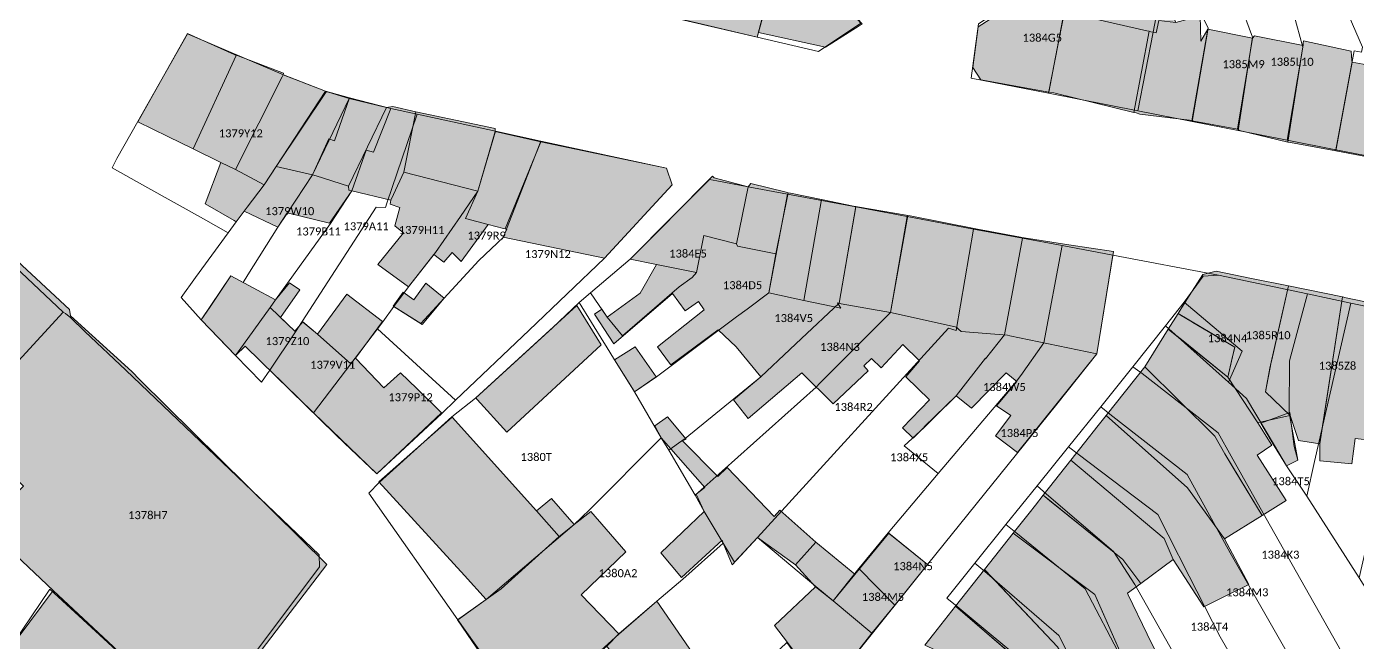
# Model space of a CAD drawing. Header units: metres. Extents: x 113120 to 240396, y 120329 to 242116.
# Drawn here: x 119620.7 to 119753.7, y 121704.6 to 121766.1 of the extents above; entities that cross this region are included whole.
import ezdxf

# ---------------------------------------------------------------- set-up
doc = ezdxf.new("R2010")
doc.units = ezdxf.units.M
doc.header["$LTSCALE"] = 3
for name, color, linetype, lineweight in [('Bpn_CaPa', 78, 'Continuous', 0), ('Bpn_ReBu', 4, 'Continuous', 0), ('Bpt_CaNu', 7, 'Continuous', 0), ('Hachure bâtiment', 11, 'Continuous', 0)]:
    doc.layers.add(name, color=color, linetype=linetype, lineweight=lineweight)
doc.styles.add('Legend', font='')
doc.styles.get('Legend').set_extended_font_data('Calibri')

msp = doc.modelspace()

# ---------------------------------------------------------------- hatches: boundary and pattern name
at = {"layer": 'Hachure bâtiment'}
h = msp.add_hatch(color=256, dxfattribs=at)
h.dxf.hatch_style = 1
h.paths.add_polyline_path([(119734.63, 121774.72), (119734.39, 121774.59), (119732.27, 121773.53), (119735.53, 121766.52), (119733.82, 121766.73), (119733.58, 121765.48), (119733.25, 121765.56), (119733.03, 121765.61), (119732.85, 121765.65), (119732.63, 121765.7), (119724.89, 121767.46), (119724.35, 121767.43), (119724.54, 121767.52), (119724.75, 121768.61), (119725.87, 121769.29), (119726.31, 121769.63), (119724.97, 121772.03), (119729.71, 121775), (119733.2, 121777.65)])
h = msp.add_hatch(color=256, dxfattribs=at)
h.dxf.hatch_style = 1
h.paths.add_polyline_path([(119692.85, 121775.29), (119693.34, 121776.25), (119696.41, 121775.26), (119696.27, 121774.74), (119695.52, 121771.83), (119695.46, 121771.61), (119695.42, 121771.44), (119693.8, 121765.53), (119693.67, 121765.06), (119684.65, 121767.2), (119684.46, 121767.19), (119686.32, 121774.94), (119686.37, 121775.15), (119686.6, 121775.24), (119686.44, 121775.29), (119686.59, 121775.58), (119687.21, 121776.75)])
h = msp.add_hatch(color=256, dxfattribs=at)
h.dxf.hatch_style = 1
h.paths.add_polyline_path([(119700.64, 121770.23), (119704.19, 121766.4), (119703.88, 121766.18), (119700.52, 121764.06), (119693.8, 121765.53), (119695.42, 121771.44), (119695.46, 121771.61)])
h = msp.add_hatch(color=256, dxfattribs=at)
h.dxf.hatch_style = 1
h.paths.add_polyline_path([(119724.54, 121767.52), (119724.35, 121767.43), (119722.84, 121759.57), (119716.05, 121760.8), (119715.24, 121762.04), (119715.78, 121766.09), (119719.73, 121768.63)])
h = msp.add_hatch(color=256, dxfattribs=at)
h.dxf.hatch_style = 1
h.paths.add_polyline_path([(119732.63, 121765.7), (119732.85, 121765.65), (119731.33, 121757.54), (119723.34, 121759.49), (119722.84, 121759.57), (119724.35, 121767.43), (119724.89, 121767.46)])
h = msp.add_hatch(color=256, dxfattribs=at)
h.dxf.hatch_style = 1
h.paths.add_polyline_path([(119738.03, 121764.66), (119738.73, 121765.86), (119737.14, 121756.71), (119736.9, 121756.77), (119731.95, 121757.35), (119731.56, 121757.48), (119731.33, 121757.54), (119732.85, 121765.65), (119733.03, 121765.61), (119733.25, 121765.56), (119733.58, 121765.48), (119733.82, 121766.73), (119735.53, 121766.52), (119737.96, 121767.2)])
h = msp.add_hatch(color=256, dxfattribs=at)
h.dxf.hatch_style = 1
h.paths.add_polyline_path([(119743.19, 121764.95), (119741.71, 121755.86), (119737.33, 121756.67), (119737.14, 121756.71), (119738.73, 121765.86)])
h = msp.add_hatch(color=256, dxfattribs=at)
h.dxf.hatch_style = 1
h.paths.add_polyline_path([(119641.41, 121763.32), (119641.61, 121763.24), (119637.32, 121753.89), (119634.76, 121755.14), (119631.77, 121756.6), (119636.75, 121765.43)])
h = msp.add_hatch(color=256, dxfattribs=at)
h.dxf.hatch_style = 1
h.paths.add_polyline_path([(119748.25, 121764.23), (119748.24, 121764.08), (119746.72, 121754.58), (119741.91, 121755.74), (119741.71, 121755.86), (119743.19, 121764.95), (119743.4, 121765.19)])
h = msp.add_hatch(color=256, dxfattribs=at)
h.dxf.hatch_style = 1
h.paths.add_polyline_path([(119753.07, 121763.66), (119753.12, 121762.74), (119753.17, 121762.55), (119751.52, 121753.69), (119747.01, 121754.52), (119746.72, 121754.58), (119748.24, 121764.08), (119748.25, 121764.23), (119748.27, 121764.46), (119748.3, 121764.7)])
h = msp.add_hatch(color=256, dxfattribs=at)
h.dxf.hatch_style = 1
h.paths.add_polyline_path([(119641.82, 121763.2), (119646.32, 121761.45), (119646.29, 121761.3), (119646.19, 121761.1), (119641.54, 121751.82), (119640.08, 121752.54), (119637.32, 121753.89), (119641.61, 121763.24)])
h = msp.add_hatch(color=256, dxfattribs=at)
h.dxf.hatch_style = 1
h.paths.add_polyline_path([(119757.19, 121761.83), (119757.41, 121761.79), (119755.52, 121753.09), (119755.38, 121752.97), (119751.52, 121753.69), (119753.17, 121762.55)])
h = msp.add_hatch(color=256, dxfattribs=at)
h.dxf.hatch_style = 1
h.paths.add_polyline_path([(119650.37, 121759.72), (119650.6, 121759.6), (119645.61, 121752.13), (119644.41, 121750.29), (119641.54, 121751.82), (119646.19, 121761.1), (119646.29, 121761.3)])
h = msp.add_hatch(color=256, dxfattribs=at)
h.dxf.hatch_style = 1
h.paths.add_polyline_path([(119650.85, 121759.56), (119652.9, 121758.94), (119649.23, 121751.29), (119645.61, 121752.13), (119650.6, 121759.6)])
h = msp.add_hatch(color=256, dxfattribs=at)
h.dxf.hatch_style = 1
h.paths.add_polyline_path([(119656.63, 121758.02), (119652.83, 121750.15), (119649.61, 121751.2), (119649.23, 121751.29), (119652.9, 121758.94)])
h = msp.add_hatch(color=256, dxfattribs=at)
h.dxf.hatch_style = 1
h.paths.add_polyline_path([(119659.55, 121757.61), (119658.35, 121751.55), (119657.33, 121749.32), (119657.08, 121748.77), (119653.16, 121749.69), (119652.86, 121749.77), (119652.83, 121750.15), (119656.63, 121758.02), (119657.25, 121758.13)])
h = msp.add_hatch(color=256, dxfattribs=at)
h.dxf.hatch_style = 1
h.paths.add_polyline_path([(119667.49, 121755.94), (119667.51, 121755.63), (119665.76, 121749.65), (119658.35, 121751.55), (119659.55, 121757.61)])
h = msp.add_hatch(color=256, dxfattribs=at)
h.dxf.hatch_style = 1
h.paths.add_polyline_path([(119672.07, 121754.61), (119668.49, 121745.9), (119668.31, 121745.95), (119666.81, 121746.35), (119664.52, 121746.95), (119665.76, 121749.65), (119667.51, 121755.63)])
h = msp.add_hatch(color=256, dxfattribs=at)
h.dxf.hatch_style = 1
h.paths.add_polyline_path([(119684.63, 121751.97), (119685.19, 121750.3), (119678.42, 121742.96), (119668.3, 121745.07), (119668.65, 121745.86), (119668.49, 121745.9), (119672.07, 121754.61)])
h = msp.add_hatch(color=256, dxfattribs=at)
h.dxf.hatch_style = 1
h.paths.add_polyline_path([(119641.54, 121751.82), (119644.41, 121750.29), (119645.61, 121752.13), (119649.23, 121751.29), (119649.61, 121751.2), (119652.83, 121750.15), (119652.86, 121749.77), (119653.16, 121749.69), (119650.94, 121746.47), (119646.7, 121747.5), (119645.77, 121746.07), (119642.4, 121747.67), (119641.62, 121746.6), (119641.39, 121746.74), (119638.5, 121748.4), (119640.08, 121752.54)])
h = msp.add_hatch(color=256, dxfattribs=at)
h.dxf.hatch_style = 1
h.paths.add_polyline_path([(119665.76, 121749.65), (119664.52, 121746.95), (119666.81, 121746.35), (119664.1, 121742.65), (119663.2, 121743.52), (119662.37, 121742.57), (119661.37, 121743.32), (119658.82, 121740.12), (119655.77, 121742.32), (119658.32, 121745.5), (119657.47, 121746.2), (119657.95, 121748.05), (119657, 121748.38), (119657.08, 121748.77), (119657.33, 121749.32), (119658.35, 121751.55)])
h = msp.add_hatch(color=256, dxfattribs=at)
h.dxf.hatch_style = 1
h.paths.add_polyline_path([(119689.4, 121751), (119692.77, 121750.11), (119691.63, 121744.41), (119688.34, 121745.22), (119687.62, 121741.55), (119683.63, 121742.34), (119680.98, 121742.87), (119689.23, 121751.15)])
h = msp.add_hatch(color=256, dxfattribs=at)
h.dxf.hatch_style = 1
h.paths.add_polyline_path([(119696.58, 121749.55), (119696.78, 121749.51), (119695.55, 121743.39), (119691.72, 121744.18), (119691.63, 121744.41), (119692.77, 121750.11), (119693.06, 121750.44)])
h = msp.add_hatch(color=256, dxfattribs=at)
h.dxf.hatch_style = 1
h.paths.add_polyline_path([(119697, 121749.46), (119700.1, 121748.84), (119698.35, 121738.74), (119694.84, 121739.49), (119695.55, 121743.39), (119696.78, 121749.51)])
h = msp.add_hatch(color=256, dxfattribs=at)
h.dxf.hatch_style = 1
h.paths.add_polyline_path([(119703.31, 121748.18), (119703.53, 121748.14), (119701.87, 121738.46), (119701.7, 121738.49), (119702.03, 121737.97), (119698.35, 121738.74), (119700.1, 121748.84)])
h = msp.add_hatch(color=256, dxfattribs=at)
h.dxf.hatch_style = 1
h.paths.add_polyline_path([(119703.7, 121748.11), (119703.92, 121748.07), (119708.57, 121747.28), (119708.74, 121747.25), (119707, 121737.55), (119702.09, 121738.42), (119701.87, 121738.46), (119703.53, 121748.14)])
h = msp.add_hatch(color=256, dxfattribs=at)
h.dxf.hatch_style = 1
h.paths.add_polyline_path([(119708.96, 121747.2), (119715.53, 121745.89), (119720.01, 121745.06), (119720.15, 121745.04), (119720.38, 121745), (119724.85, 121744.3), (119729.29, 121743.62), (119727.63, 121733.4), (119718.95, 121735.22), (119718.71, 121735.27), (119714.06, 121735.64), (119713.8, 121735.88), (119713.63, 121736.03), (119713.47, 121736.1), (119707, 121737.55), (119708.74, 121747.25)])
h = msp.add_hatch(color=256, dxfattribs=at)
h.dxf.hatch_style = 1
h.paths.add_polyline_path([(119624.93, 121737.83), (119625.04, 121737.22), (119631.19, 121731.63), (119631.99, 121730.81), (119650.66, 121712.35), (119638.18, 121696), (119638.02, 121695.99), (119635.36, 121698.49), (119623.32, 121709.75), (119616.45, 121716.2), (119620.35, 121720.19), (119615.13, 121725.21), (119615.29, 121725.36), (119614.98, 121725.35), (119614.75, 121725.57), (119618.44, 121730.14), (119615.27, 121733.51), (119612.79, 121730.82), (119612.68, 121730.71), (119604.88, 121735.47), (119604.93, 121736.17), (119612.13, 121746.3), (119615.42, 121746.67)])
h = msp.add_hatch(color=256, dxfattribs=at)
h.dxf.hatch_style = 1
h.paths.add_polyline_path([(119691.63, 121744.41), (119691.72, 121744.18), (119695.55, 121743.39), (119694.84, 121739.49), (119698.35, 121738.74), (119702.03, 121737.97), (119701.7, 121738.49), (119701.87, 121738.46), (119702.09, 121738.42), (119707, 121737.55), (119713.47, 121736.1), (119713.63, 121736.03), (119713.8, 121735.88), (119714.06, 121735.64), (119718.71, 121735.27), (119718.95, 121735.22), (119727.63, 121733.4), (119719.71, 121723.53), (119717.52, 121725.2), (119719.05, 121727.25), (119717.6, 121728.22), (119719.65, 121730.65), (119718.57, 121731.52), (119715.12, 121727.97), (119713.57, 121729.2), (119709.28, 121724.99), (119708.22, 121726.02), (119710.92, 121728.8), (119708.55, 121731.11), (119708.75, 121731.34), (119709.92, 121732.7), (119708.25, 121734.35), (119706.07, 121732.02), (119705.12, 121732.95), (119704.35, 121732.22), (119704.77, 121731.7), (119701.27, 121728.4), (119698.15, 121731.5), (119692.77, 121726.95), (119691.32, 121728.8), (119694.05, 121731.12), (119691.6, 121734.12), (119689.77, 121735.82), (119685.05, 121732.3), (119684.93, 121732.46), (119683.72, 121734.1), (119688.4, 121737.8), (119687.82, 121738.65), (119686.5, 121737.72), (119685.22, 121739.45), (119679.34, 121734.41), (119677.42, 121737.37), (119678.15, 121737.87), (119678.7, 121737.07), (119682, 121739.47), (119683.63, 121742.34), (119687.62, 121741.55), (119688.34, 121745.22)])
h = msp.add_hatch(color=256, dxfattribs=at)
h.dxf.hatch_style = 1
h.paths.add_polyline_path([(119743.08, 121740.95), (119746.81, 121740.19), (119745.06, 121732.56), (119744.94, 121731.98), (119744.49, 121729.61), (119746.96, 121727.24), (119746.32, 121727.1), (119743.82, 121726.53), (119743.73, 121726.51), (119740.72, 121731.09), (119741.13, 121732.83), (119741.43, 121734.06), (119737.24, 121736.55), (119737.03, 121736.67), (119736.07, 121737.24), (119735.76, 121737.43), (119735.97, 121737.77), (119736.13, 121738.04), (119736.87, 121739.21), (119738.22, 121741.35), (119739.55, 121741.67)])
h = msp.add_hatch(color=256, dxfattribs=at)
h.dxf.hatch_style = 1
h.paths.add_polyline_path([(119645.52, 121738.8), (119646.93, 121740.5), (119647.97, 121739.82), (119646.02, 121737.05), (119647.47, 121735.67), (119648.27, 121736.59), (119649.72, 121735.37), (119652.67, 121739.37), (119656.22, 121736.64), (119653.52, 121732.97), (119656.35, 121730.02), (119658.02, 121731.5), (119659.67, 121729.95), (119662.12, 121727.5), (119655.65, 121721.4), (119652.4, 121724.5), (119651.55, 121725.35), (119642.52, 121734.17), (119641.55, 121733.25), (119638.12, 121736.8), (119641.07, 121741.2)])
h = msp.add_hatch(color=256, dxfattribs=at)
h.dxf.hatch_style = 1
h.paths.add_polyline_path([(119662.4, 121738.97), (119660.2, 121736.35), (119657.3, 121738.18), (119658.31, 121739.57), (119659.35, 121738.8), (119660.57, 121740.47)])
h = msp.add_hatch(color=256, dxfattribs=at)
h.dxf.hatch_style = 1
h.paths.add_polyline_path([(119746.81, 121740.19), (119752.19, 121739.09), (119749.93, 121724.41), (119749.92, 121724.42), (119747.79, 121724.74), (119746.96, 121727.24), (119744.49, 121729.61), (119745.06, 121732.56), (119745.12, 121732.82)])
h = msp.add_hatch(color=256, dxfattribs=at)
h.dxf.hatch_style = 1
h.paths.add_polyline_path([(119755.28, 121738.45), (119759.3, 121737.63), (119756.42, 121724.61), (119753.47, 121724.95), (119753.13, 121722.42), (119749.92, 121722.7), (119749.93, 121724.41), (119750.07, 121725.35), (119752.19, 121739.09), (119752.57, 121739.01)])
h = msp.add_hatch(color=256, dxfattribs=at)
h.dxf.hatch_style = 1
h.paths.add_polyline_path([(119678.1, 121734.3), (119668.65, 121725.57), (119665.71, 121728.84), (119665.57, 121729), (119675.67, 121738.25)])
h = msp.add_hatch(color=256, dxfattribs=at)
h.dxf.hatch_style = 1
h.paths.add_polyline_path([(119735.76, 121737.43), (119741.43, 121734.06), (119741.4, 121733.96), (119740.72, 121731.09), (119734.78, 121735.88), (119735.76, 121737.43)])
h = msp.add_hatch(color=256, dxfattribs=at)
h.dxf.hatch_style = 1
h.paths.add_polyline_path([(119736.26, 121734.69), (119740.72, 121731.09), (119743.73, 121726.51), (119745.13, 121724.27), (119743.66, 121723.26), (119746.57, 121718.76), (119744.15, 121717.25), (119741.43, 121721.76), (119740.43, 121723.41), (119739.44, 121725.17), (119732.42, 121732.11), (119734.78, 121735.88)])
h = msp.add_hatch(color=256, dxfattribs=at)
h.dxf.hatch_style = 1
h.paths.add_polyline_path([(119683.59, 121731.11), (119681.42, 121729.6), (119681.21, 121729.93), (119679.42, 121732.82), (119681.5, 121734.1)], flags=17)
h = msp.add_hatch(color=256, dxfattribs=at)
h.dxf.hatch_style = 1
h.paths.add_polyline_path([(119744.15, 121717.25), (119740.4, 121714.92), (119736.69, 121720.02), (119728.56, 121727.23), (119732.42, 121732.11), (119739.44, 121725.17), (119740.43, 121723.41)])
h = msp.add_hatch(color=256, dxfattribs=at)
h.dxf.hatch_style = 1
h.paths.add_polyline_path([(119671.62, 121717.7), (119673.9, 121715.15), (119668.1, 121709.9), (119666.6, 121708.85), (119664.42, 121711.24), (119655.86, 121720.6), (119663.21, 121727.07)])
h = msp.add_hatch(color=256, dxfattribs=at)
h.dxf.hatch_style = 1
h.paths.add_polyline_path([(119686.57, 121724.87), (119686.22, 121724.7), (119689.75, 121721.15), (119690.67, 121722.05), (119695.37, 121717.15), (119695.95, 121717.77), (119699.55, 121714.57), (119697.52, 121712.32), (119693.72, 121715.05), (119691.17, 121712.32), (119690.29, 121714.48), (119690.17, 121714.77), (119686.12, 121711.05), (119684.07, 121713.52), (119688.4, 121717.65), (119687.6, 121719.37), (119688.45, 121720.05), (119684.1, 121725.02), (119683.45, 121726.2), (119684.72, 121727.1)])
h = msp.add_hatch(color=256, dxfattribs=at)
h.dxf.hatch_style = 1
h.paths.add_polyline_path([(119742.82, 121710.36), (119740.92, 121709.41), (119738.34, 121708.1), (119735.25, 121712.86), (119734.35, 121714.94), (119725.04, 121722.77), (119727.77, 121726.23), (119728.56, 121727.23), (119736.69, 121720.02), (119740.4, 121714.92)])
h = msp.add_hatch(color=256, dxfattribs=at)
h.dxf.hatch_style = 1
h.paths.add_polyline_path([(119747.35, 121724.15), (119747.72, 121722.77), (119746.6, 121722.22), (119745.35, 121724.22), (119744.02, 121726.47), (119746.94, 121727.54)])
h = msp.add_hatch(color=256, dxfattribs=at)
h.dxf.hatch_style = 1
h.paths.add_polyline_path([(119735.25, 121712.86), (119732.02, 121710.45), (119730.22, 121712.84), (119722.27, 121719.27), (119725.04, 121722.77), (119734.35, 121714.94)])
h = msp.add_hatch(color=256, dxfattribs=at)
h.dxf.hatch_style = 1
h.paths.add_polyline_path([(119675.39, 121716.33), (119673.9, 121715.15), (119671.62, 121717.7), (119673.12, 121718.95)])
h = msp.add_hatch(color=256, dxfattribs=at)
h.dxf.hatch_style = 1
h.paths.add_polyline_path([(119719.28, 121715.49), (119720.87, 121717.49), (119721.49, 121718.28), (119722.27, 121719.27), (119722.92, 121718.74), (119728.34, 121714.37), (119730.22, 121712.84), (119732.02, 121710.45), (119730.71, 121709.48), (119730.78, 121709.33), (119732.68, 121705.4), (119734.66, 121701.31), (119732.02, 121699.77), (119731.04, 121701.2), (119728.2, 121707.61), (119727.42, 121709.36)])
h = msp.add_hatch(color=256, dxfattribs=at)
h.dxf.hatch_style = 1
h.paths.add_polyline_path([(119680.57, 121713.6), (119676.1, 121709.3), (119679.84, 121705.43), (119678.67, 121704.17), (119670.45, 121696.96), (119663.74, 121706.8), (119666.6, 121708.85), (119668.1, 121709.9), (119673.9, 121715.15), (119675.39, 121716.33), (119677.04, 121717.65)])
h = msp.add_hatch(color=256, dxfattribs=at)
h.dxf.hatch_style = 1
h.paths.add_polyline_path([(119710.72, 121712.35), (119703.62, 121703.5), (119700.42, 121699.62), (119696.7, 121704.56), (119695.42, 121706.25), (119699.53, 121710.13), (119701.27, 121708.7), (119706.83, 121715.47)])
h = msp.add_hatch(color=256, dxfattribs=at)
h.dxf.hatch_style = 1
h.paths.add_polyline_path([(119726.94, 121698.86), (119725.52, 121701.09), (119723.72, 121704.11), (119716.41, 121711.85), (119719.28, 121715.49), (119727.42, 121709.36), (119731.04, 121701.2)])
h = msp.add_hatch(color=256, dxfattribs=at)
h.dxf.hatch_style = 1
h.paths.add_polyline_path([(119697.52, 121712.32), (119699.55, 121714.57), (119703.46, 121711.37), (119701.27, 121708.7), (119699.53, 121710.13)], flags=17)
h = msp.add_hatch(color=256, dxfattribs=at)
h.dxf.hatch_style = 1
h.paths.add_polyline_path([(119721.54, 121701.29), (119721.54, 121701.29), (119721.53, 121701.29), (119713.51, 121708.18), (119716.41, 121711.85), (119717.14, 121711.08), (119723.72, 121704.11), (119725.52, 121701.09), (119726.94, 121698.86), (119728.67, 121695.16), (119728.89, 121694.7), (119725.41, 121692.69)])
h = msp.add_hatch(color=256, dxfattribs=at)
h.dxf.hatch_style = 1
h.paths.add_polyline_path([(119635.36, 121698.49), (119632.7, 121695.42), (119625.8, 121697.1), (119618.65, 121703.5), (119623.32, 121709.75)])
h = msp.add_hatch(color=256, dxfattribs=at)
h.dxf.hatch_style = 1
h.paths.add_polyline_path([(119689.45, 121700.25), (119684.2, 121696.56), (119678.67, 121704.17), (119679.84, 121705.43), (119683.67, 121708.67)])
h = msp.add_hatch(color=256, dxfattribs=at)
h.dxf.hatch_style = 1
h.paths.add_polyline_path([(119714.11, 121698.45), (119714.11, 121698.46), (119716.02, 121700.35), (119713.73, 121702.8), (119710.43, 121704.29), (119711.31, 121705.4), (119713.51, 121708.18), (119719.08, 121703.4), (119719.09, 121703.39), (119721.54, 121701.29), (119722.68, 121698.76), (119725.41, 121692.69), (119726.75, 121691.03), (119727.62, 121689.95), (119726.45, 121689.15), (119725.92, 121688.79), (119725.25, 121688.32), (119723.53, 121690.37), (119722.57, 121691.51), (119718.53, 121694.82)])

# ---------------------------------------------------------------- linework, layer by layer
at = {"layer": 'Bpn_CaPa'}
for points in [[(119693.67, 121765.06), (119684.47, 121767.2), (119686.37, 121775.15), (119687.15, 121776.76), (119688.66, 121779.89), (119692.63, 121788.1), (119693.63, 121790.17), (119695.31, 121788.11), (119697.63, 121785.26), (119698.66, 121784), (119697.59, 121779.94), (119695.39, 121771.59), (119693.67, 121765.06)], [(119741.32, 121782.6), (119745.08, 121784.91), (119751.14, 121771.04), (119751.38, 121770.48), (119752.85, 121767.12), (119754.19, 121764.05), (119754.09, 121763.56), (119753.36, 121763.71), (119751.54, 121753.8), (119746.67, 121754.76), (119748.22, 121764.06), (119747.34, 121767.33), (119746.66, 121769.8), (119745.23, 121774.43), (119741.32, 121782.6)], [(119693.67, 121765.06), (119695.39, 121771.59), (119697.59, 121779.94), (119698.66, 121784), (119699.36, 121783.14), (119699.84, 121778.77), (119700.3, 121774.66), (119700.79, 121770.18), (119704.05, 121766.46), (119699.83, 121763.62), (119693.67, 121765.06)], [(119729.65, 121775.32), (119733.22, 121777.62), (119736.93, 121769.76), (119738.13, 121767.25), (119738.75, 121765.95), (119737.17, 121756.63), (119731.75, 121757.69), (119733.26, 121765.55), (119733.53, 121766.97), (119729.65, 121775.32)], [(119729.65, 121775.32), (119733.53, 121766.97), (119733.26, 121765.55), (119731.75, 121757.69), (119722.82, 121759.45), (119724.39, 121767.61), (119724.91, 121770.33), (119725.34, 121772.53), (119729.65, 121775.32)], [(119725.34, 121772.53), (119724.91, 121770.33), (119724.39, 121767.61), (119722.82, 121759.45), (119715.09, 121760.97), (119715.82, 121766.4), (119719.4, 121768.71), (119725.34, 121772.53)], [(119758.51, 121769.16), (119758.37, 121769.09), (119757.74, 121768.8), (119757.79, 121768.7), (119757.71, 121768.14), (119757.63, 121768.14), (119757.41, 121766.67), (119758.57, 121766.46), (119757.7, 121763.06), (119757.64, 121762.86), (119755.5, 121753.02), (119751.54, 121753.8), (119753.36, 121763.71), (119754.09, 121763.56), (119754.19, 121764.05), (119752.85, 121767.12), (119751.38, 121770.48), (119751.14, 121771.04), (119756.27, 121773.4), (119757.47, 121771.13), (119758.51, 121769.16)], [(119741.76, 121755.72), (119743.2, 121765.07), (119741.95, 121768.39), (119746.66, 121769.8), (119747.34, 121767.33), (119748.22, 121764.06), (119746.67, 121754.76), (119741.76, 121755.72)], [(119741.76, 121755.72), (119737.17, 121756.63), (119738.75, 121765.95), (119738.13, 121767.25), (119741.95, 121768.39), (119743.2, 121765.07), (119741.76, 121755.72)], [(119650.54, 121759.65), (119644.41, 121750.29), (119642.72, 121748.08), (119642.4, 121747.67), (119641.62, 121746.6), (119640.79, 121745.5), (119638.33, 121746.89), (119632.47, 121750.17), (119629.2, 121752), (119629.66, 121752.94), (119631.76, 121756.63), (119636.75, 121765.39), (119646.33, 121761.31), (119650.54, 121759.65)], [(119652.94, 121759.01), (119651.42, 121754.69), (119650.86, 121754.9), (119649.23, 121751.29), (119646.73, 121747.49), (119645.77, 121746.07), (119642.78, 121741.3), (119642.3, 121740.54), (119641.07, 121741.2), (119638.99, 121738.09), (119638.12, 121736.8), (119636.09, 121739.05), (119637.53, 121741.03), (119640.79, 121745.5), (119641.62, 121746.6), (119642.4, 121747.67), (119642.72, 121748.08), (119644.41, 121750.29), (119650.54, 121759.65), (119652.94, 121759.01)], [(119652.94, 121759.01), (119657.06, 121757.92), (119655.32, 121753.55), (119654.6, 121753.75), (119653.16, 121749.69), (119651.02, 121746.45), (119647.92, 121742.13), (119645.52, 121738.8), (119644.99, 121738.04), (119642.33, 121734.34), (119641.55, 121733.25), (119639.92, 121734.93), (119638.12, 121736.8), (119638.99, 121738.09), (119641.07, 121741.2), (119642.3, 121740.54), (119642.78, 121741.3), (119645.77, 121746.07), (119646.73, 121747.49), (119649.23, 121751.29), (119650.86, 121754.9), (119651.42, 121754.69), (119652.94, 121759.01)], [(119659.7, 121757.35), (119656.67, 121748.47), (119656.52, 121748.02), (119655.59, 121748.06), (119648.2, 121736.65), (119647.52, 121735.62), (119644.99, 121738.04), (119645.52, 121738.8), (119647.92, 121742.13), (119651.02, 121746.45), (119653.16, 121749.69), (119654.6, 121753.75), (119655.32, 121753.55), (119657.06, 121757.92), (119659.7, 121757.35)], [(119659.7, 121757.35), (119667.52, 121755.66), (119665.76, 121749.65), (119664.03, 121747.13), (119661.54, 121743.52), (119658.82, 121740.12), (119657.38, 121738.15), (119656.25, 121736.62), (119655.73, 121735.92), (119653.51, 121732.96), (119653.06, 121732.41), (119649.72, 121735.37), (119648.2, 121736.65), (119655.59, 121748.06), (119656.52, 121748.02), (119656.67, 121748.47), (119659.7, 121757.35)], [(119657.38, 121738.15), (119658.82, 121740.12), (119661.54, 121743.52), (119664.03, 121747.13), (119665.76, 121749.65), (119667.52, 121755.66), (119672.06, 121754.68), (119668.63, 121745.86), (119668.32, 121745.07), (119665.87, 121742.75), (119660.05, 121736.45), (119657.38, 121738.15)], [(119657.38, 121738.15), (119660.05, 121736.45), (119665.87, 121742.75), (119668.32, 121745.07), (119668.63, 121745.86), (119672.06, 121754.68), (119684.63, 121751.97), (119685.19, 121750.3), (119678.42, 121742.96), (119670.89, 121735.77), (119663.54, 121728.76), (119655.73, 121735.92), (119656.25, 121736.62), (119657.38, 121738.15)], [(119677.02, 121739.52), (119678.7, 121737.07), (119680.21, 121735.21), (119685.87, 121740.09), (119687.17, 121741.05), (119687.62, 121741.55), (119688.34, 121745.22), (119691.62, 121744.41), (119692.77, 121750.11), (119696.7, 121749.38), (119694.84, 121739.49), (119692.68, 121737.87), (119691.63, 121737.09), (119683.62, 121731.1), (119681.42, 121729.6), (119679.42, 121732.82), (119678.59, 121734.18), (119678.37, 121734.54), (119675.9, 121738.55), (119677.02, 121739.52)], [(119677.02, 121739.52), (119680.98, 121742.87), (119688.92, 121750.84), (119689.65, 121750.7), (119692.77, 121750.11), (119691.62, 121744.41), (119688.34, 121745.22), (119687.62, 121741.55), (119687.17, 121741.05), (119685.87, 121740.09), (119680.21, 121735.21), (119678.7, 121737.07), (119677.02, 121739.52)], [(119684.84, 121723.76), (119684.1, 121725), (119681.42, 121729.6), (119683.62, 121731.1), (119691.63, 121737.09), (119692.68, 121737.87), (119694.84, 121739.49), (119696.7, 121749.38), (119703.54, 121748.09), (119701.87, 121738.46), (119698.11, 121734.93), (119696.94, 121733.83), (119694.05, 121731.12), (119686.48, 121724.95), (119685.81, 121724.46), (119684.84, 121723.76)], [(119708.69, 121747.12), (119707, 121737.55), (119704.13, 121734.66), (119702.46, 121732.98), (119699.96, 121730.46), (119699.59, 121730.08), (119690.17, 121721.67), (119688.39, 121720.08), (119687.49, 121719.28), (119684.84, 121723.76), (119685.81, 121724.46), (119686.48, 121724.95), (119694.05, 121731.12), (119696.94, 121733.83), (119698.11, 121734.93), (119701.87, 121738.46), (119703.54, 121748.09), (119708.69, 121747.12)], [(119708.69, 121747.12), (119715.31, 121745.88), (119713.58, 121735.75), (119712.81, 121735.96), (119693.72, 121715.05), (119691.43, 121712.59), (119690.29, 121714.48), (119688.4, 121717.65), (119687.49, 121719.28), (119688.39, 121720.08), (119690.17, 121721.67), (119699.59, 121730.08), (119699.96, 121730.46), (119702.46, 121732.98), (119704.13, 121734.66), (119707, 121737.55), (119708.69, 121747.12)], [(119614.4, 121717.85), (119612.87, 121719.54), (119611.32, 121721.05), (119610.87, 121720.37), (119607.26, 121722.87), (119599.8, 121728.04), (119604.88, 121735.47), (119608.14, 121740.24), (119612.29, 121746.32), (119614.73, 121746.59), (119624.3, 121737.57), (119617.94, 121730.68), (119617.11, 121729.79), (119618.25, 121728.78), (119617.97, 121728.48), (119618.91, 121727.6), (119615.98, 121724.43), (119617.48, 121723.04), (119615.77, 121721.18), (119616.75, 121720.37), (119614.4, 121717.85)], [(119720.22, 121744.96), (119718.41, 121735.3), (119716.52, 121732.91), (119716.52, 121732.96), (119713.57, 121729.2), (119710.39, 121726.1), (119710.39, 121726.04), (119708.37, 121724.2), (119711.77, 121721.43), (119706.77, 121715.52), (119703.84, 121711.94), (119701.27, 121708.7), (119699.55, 121710.15), (119693.72, 121715.05), (119712.81, 121735.96), (119713.58, 121735.75), (119715.31, 121745.88), (119720.22, 121744.96)], [(119711.77, 121721.43), (119719.62, 121730.68), (119720.05, 121731.25), (119722.33, 121734.51), (119724.16, 121744.22), (119729.23, 121743.27), (119727.63, 121733.4), (119723.64, 121728.37), (119710.72, 121712.35), (119706.77, 121715.52), (119711.77, 121721.43)], [(119720.22, 121744.96), (119724.16, 121744.22), (119722.33, 121734.51), (119720.05, 121731.25), (119719.62, 121730.68), (119711.77, 121721.43), (119708.37, 121724.2), (119710.39, 121726.04), (119710.39, 121726.1), (119713.57, 121729.2), (119716.52, 121732.96), (119716.52, 121732.91), (119718.41, 121735.3), (119720.22, 121744.96)], [(119746.6, 121722.22), (119745.4, 121724.25), (119742.61, 121728.95), (119740.81, 121730.56), (119742.15, 121733.68), (119736.35, 121738.56), (119738.25, 121741.18), (119739.79, 121741.27), (119748.7, 121739.39), (119746.9, 121732.72), (119746.85, 121727.5), (119747.72, 121722.77), (119746.6, 121722.22)], [(119746.6, 121722.22), (119747.72, 121722.77), (119746.85, 121727.5), (119746.9, 121732.72), (119748.7, 121739.39), (119753.03, 121738.48), (119750.96, 121729.46), (119749.4, 121722.65), (119748.61, 121719.18), (119746.6, 121722.22)], [(119644.99, 121738.04), (119647.52, 121735.62), (119644.97, 121731.78), (119644.15, 121730.56), (119641.55, 121733.25), (119642.33, 121734.34), (119644.99, 121738.04)], [(119684.1, 121725), (119676.92, 121717.8), (119675.39, 121716.33), (119666.6, 121708.85), (119663.77, 121706.83), (119654.86, 121719.49), (119655.9, 121720.55), (119663.17, 121727.12), (119665.54, 121728.98), (119673.23, 121736.01), (119675.9, 121738.55), (119678.37, 121734.54), (119678.59, 121734.18), (119679.42, 121732.82), (119681.42, 121729.6), (119684.1, 121725)], [(119734.51, 121736.19), (119736.35, 121738.56), (119742.15, 121733.68), (119740.81, 121730.56), (119734.82, 121735.9), (119734.51, 121736.19)], [(119753.85, 121711), (119748.61, 121719.18), (119749.4, 121722.65), (119750.96, 121729.46), (119753.03, 121738.48), (119759.1, 121737.2), (119757, 121726.49), (119756.59, 121724.06), (119755.87, 121719.75), (119753.85, 121711)], [(119653.06, 121732.41), (119649.33, 121727.52), (119644.97, 121731.78), (119647.52, 121735.62), (119648.2, 121736.65), (119649.72, 121735.37), (119653.06, 121732.41)], [(119653.06, 121732.41), (119653.51, 121732.96), (119655.73, 121735.92), (119663.54, 121728.76), (119662.17, 121727.45), (119655.65, 121721.4), (119649.33, 121727.52), (119653.06, 121732.41)], [(119731.24, 121732.12), (119734.51, 121736.19), (119734.82, 121735.9), (119740.81, 121730.56), (119742.61, 121728.95), (119745.4, 121724.25), (119746.6, 121722.22), (119748.61, 121719.18), (119753.85, 121711), (119757.37, 121705.5), (119758.77, 121703.27), (119759.08, 121702.78), (119754.23, 121699.85), (119744.55, 121716.94), (119741.06, 121723.16), (119739.76, 121725.5), (119732.17, 121731.45), (119731.24, 121732.12)], [(119731.24, 121732.12), (119732.17, 121731.45), (119739.76, 121725.5), (119741.06, 121723.16), (119744.55, 121716.94), (119754.23, 121699.85), (119760.13, 121689.48), (119757.22, 121687.33), (119756.32, 121686.63), (119740.97, 121713.5), (119736.65, 121721.35), (119728.95, 121727.39), (119728.02, 121728.12), (119731.24, 121732.12)], [(119752.34, 121683.66), (119739.95, 121705.12), (119736.87, 121711.18), (119734.77, 121715.31), (119733.73, 121717.35), (119725.76, 121723.38), (119724.8, 121724.11), (119728.02, 121728.12), (119728.95, 121727.39), (119736.65, 121721.35), (119740.97, 121713.5), (119756.32, 121686.63), (119755.79, 121686.23), (119752.34, 121683.66)], [(119684.1, 121725), (119684.84, 121723.76), (119687.49, 121719.28), (119688.4, 121717.65), (119690.29, 121714.48), (119686.24, 121710.88), (119683.67, 121708.67), (119679.87, 121705.4), (119675.14, 121701.09), (119670.63, 121697.15), (119663.77, 121706.83), (119666.6, 121708.85), (119675.39, 121716.33), (119676.92, 121717.8), (119684.1, 121725)], [(119752.34, 121683.66), (119750.78, 121682.5), (119748.23, 121680.6), (119731.45, 121710.35), (119729.3, 121713.66), (119722.59, 121719.39), (119721.66, 121720.21), (119724.8, 121724.11), (119725.76, 121723.38), (119733.73, 121717.35), (119734.77, 121715.31), (119736.87, 121711.18), (119739.95, 121705.12), (119752.34, 121683.66)], [(119721.66, 121720.21), (119722.59, 121719.39), (119729.3, 121713.66), (119731.45, 121710.35), (119748.23, 121680.6), (119744.16, 121677.56), (119731.59, 121700.31), (119730.11, 121702.97), (119726.47, 121709.93), (119719.54, 121715.54), (119718.55, 121716.34), (119721.66, 121720.21)], [(119744.16, 121677.56), (119740.17, 121674.58), (119726.62, 121699.71), (119725.41, 121702.14), (119725.02, 121702.9), (119723.84, 121705.26), (119716.44, 121711.65), (119715.45, 121712.48), (119718.55, 121716.34), (119719.54, 121715.54), (119726.47, 121709.93), (119730.11, 121702.97), (119731.59, 121700.31), (119744.16, 121677.56)], [(119699.53, 121700.59), (119696.66, 121704.54), (119690.02, 121698.25), (119682.32, 121691.65), (119677.44, 121687.43), (119670.63, 121697.15), (119675.14, 121701.09), (119679.87, 121705.4), (119683.67, 121708.67), (119686.24, 121710.88), (119690.29, 121714.48), (119691.43, 121712.59), (119693.72, 121715.05), (119699.55, 121710.15), (119701.27, 121708.7), (119705.16, 121705.47), (119703.61, 121703.51), (119700.32, 121699.5), (119699.53, 121700.59)], [(119707.45, 121708.27), (119703.84, 121711.94), (119706.77, 121715.52), (119710.72, 121712.35), (119707.45, 121708.27)], [(119728.1, 121688.55), (119727.27, 121690.13), (119725.97, 121692.57), (119721.25, 121701.85), (119713.66, 121708.14), (119712.64, 121708.99), (119715.45, 121712.48), (119716.44, 121711.65), (119723.84, 121705.26), (119725.02, 121702.9), (119725.41, 121702.14), (119726.62, 121699.71), (119740.17, 121674.58), (119738.36, 121673.23), (119737.46, 121672.55), (119736.45, 121671.8), (119734.83, 121675.04), (119734.2, 121676.33), (119732.94, 121678.85), (119732.09, 121680.55), (119731.08, 121682.59), (119730.4, 121683.96), (119728.8, 121687.18), (119728.1, 121688.55)], [(119707.45, 121708.27), (119705.16, 121705.47), (119701.27, 121708.7), (119703.84, 121711.94), (119707.45, 121708.27)], [(119637.98, 121696.17), (119632.77, 121689.35), (119617.19, 121701.35), (119618.69, 121703.47), (119619.32, 121704.44), (119622.99, 121709.89), (119635.44, 121698.41), (119637.98, 121696.17)]]:
    msp.add_lwpolyline(points, close=True, dxfattribs=at)
for points in [[(119703.61, 121703.51), (119705.16, 121705.47), (119707.45, 121708.27), (119710.72, 121712.35), (119723.64, 121728.37), (119727.63, 121733.4), (119729.23, 121743.27), (119739.79, 121741.27), (119738.25, 121741.18), (119736.35, 121738.56), (119734.51, 121736.19), (119731.24, 121732.12), (119731.24, 121732.12), (119728.02, 121728.12), (119724.8, 121724.11), (119721.66, 121720.21), (119718.55, 121716.34), (119715.45, 121712.48), (119712.64, 121708.99), (119713.66, 121708.14), (119721.25, 121701.85)], [(119617.94, 121730.68), (119624.3, 121737.57), (119624.54, 121737.43), (119625.07, 121737), (119626.49, 121735.65), (119630.56, 121731.76), (119649.89, 121713.33), (119649.94, 121712.1), (119637.98, 121696.17)], [(119635.44, 121698.41), (119622.99, 121709.89), (119619.32, 121704.44)]]:
    msp.add_lwpolyline(points, dxfattribs=at)
at = {"layer": 'Bpn_ReBu'}
for points in [[(119734.63, 121774.72), (119734.39, 121774.59), (119732.27, 121773.53), (119735.53, 121766.52), (119733.82, 121766.73), (119733.58, 121765.48), (119733.25, 121765.56), (119733.03, 121765.61), (119732.85, 121765.65), (119732.63, 121765.7), (119724.89, 121767.46), (119724.35, 121767.43), (119724.54, 121767.52), (119724.75, 121768.61), (119725.87, 121769.29), (119726.31, 121769.63), (119724.97, 121772.03), (119729.71, 121775), (119733.2, 121777.65), (119734.63, 121774.72)], [(119692.85, 121775.29), (119693.34, 121776.25), (119696.41, 121775.26), (119696.27, 121774.74), (119695.52, 121771.83), (119695.46, 121771.61), (119695.42, 121771.44), (119693.8, 121765.53), (119693.67, 121765.06), (119684.65, 121767.2), (119684.46, 121767.19), (119686.32, 121774.94), (119686.37, 121775.15), (119686.6, 121775.24), (119686.44, 121775.29), (119686.59, 121775.58), (119687.21, 121776.75), (119692.85, 121775.29)], [(119700.64, 121770.23), (119704.19, 121766.4), (119703.88, 121766.18), (119700.52, 121764.06), (119693.8, 121765.53), (119695.42, 121771.44), (119695.46, 121771.61), (119700.64, 121770.23)], [(119724.54, 121767.52), (119724.35, 121767.43), (119722.84, 121759.57), (119716.05, 121760.8), (119715.24, 121762.04), (119715.78, 121766.09), (119719.73, 121768.63), (119724.54, 121767.52)], [(119732.63, 121765.7), (119732.85, 121765.65), (119731.33, 121757.54), (119723.34, 121759.49), (119722.84, 121759.57), (119724.35, 121767.43), (119724.89, 121767.46), (119732.63, 121765.7)], [(119738.03, 121764.66), (119738.73, 121765.86), (119737.14, 121756.71), (119736.9, 121756.77), (119731.95, 121757.35), (119731.56, 121757.48), (119731.33, 121757.54), (119732.85, 121765.65), (119733.03, 121765.61), (119733.25, 121765.56), (119733.58, 121765.48), (119733.82, 121766.73), (119735.53, 121766.52), (119737.96, 121767.2), (119738.03, 121764.66)], [(119743.19, 121764.95), (119741.71, 121755.86), (119737.33, 121756.67), (119737.14, 121756.71), (119738.73, 121765.86), (119743.19, 121764.95)], [(119641.41, 121763.32), (119641.61, 121763.24), (119637.32, 121753.89), (119634.76, 121755.14), (119631.77, 121756.6), (119636.75, 121765.43), (119641.41, 121763.32)], [(119748.25, 121764.23), (119748.24, 121764.08), (119746.72, 121754.58), (119741.91, 121755.74), (119741.71, 121755.86), (119743.19, 121764.95), (119743.4, 121765.19), (119748.25, 121764.23)], [(119753.07, 121763.66), (119753.12, 121762.74), (119753.17, 121762.55), (119751.52, 121753.69), (119747.01, 121754.52), (119746.72, 121754.58), (119748.24, 121764.08), (119748.25, 121764.23), (119748.27, 121764.46), (119748.3, 121764.7), (119753.07, 121763.66)], [(119641.82, 121763.2), (119646.32, 121761.45), (119646.29, 121761.3), (119646.19, 121761.1), (119641.54, 121751.82), (119640.08, 121752.54), (119637.32, 121753.89), (119641.61, 121763.24), (119641.82, 121763.2)], [(119757.19, 121761.83), (119757.41, 121761.79), (119755.52, 121753.09), (119755.38, 121752.97), (119751.52, 121753.69), (119753.17, 121762.55), (119757.19, 121761.83)], [(119650.37, 121759.72), (119650.6, 121759.6), (119645.61, 121752.13), (119644.41, 121750.29), (119641.54, 121751.82), (119646.19, 121761.1), (119646.29, 121761.3), (119650.37, 121759.72)], [(119650.85, 121759.56), (119652.9, 121758.94), (119649.23, 121751.29), (119645.61, 121752.13), (119650.6, 121759.6), (119650.85, 121759.56)], [(119656.63, 121758.02), (119652.83, 121750.15), (119649.61, 121751.2), (119649.23, 121751.29), (119652.9, 121758.94), (119656.63, 121758.02)], [(119659.55, 121757.61), (119658.35, 121751.55), (119657.33, 121749.32), (119657.08, 121748.77), (119653.16, 121749.69), (119652.86, 121749.77), (119652.83, 121750.15), (119656.63, 121758.02), (119657.25, 121758.13), (119659.55, 121757.61)], [(119667.49, 121755.94), (119667.51, 121755.63), (119665.76, 121749.65), (119658.35, 121751.55), (119659.55, 121757.61), (119667.49, 121755.94)], [(119672.07, 121754.61), (119668.49, 121745.9), (119668.31, 121745.95), (119666.81, 121746.35), (119664.52, 121746.95), (119665.76, 121749.65), (119667.51, 121755.63), (119672.07, 121754.61)], [(119684.63, 121751.97), (119685.19, 121750.3), (119678.42, 121742.96), (119668.3, 121745.07), (119668.65, 121745.86), (119668.49, 121745.9), (119672.07, 121754.61), (119684.63, 121751.97)], [(119641.54, 121751.82), (119644.41, 121750.29), (119645.61, 121752.13), (119649.23, 121751.29), (119649.61, 121751.2), (119652.83, 121750.15), (119652.86, 121749.77), (119653.16, 121749.69), (119650.94, 121746.47), (119646.7, 121747.5), (119645.77, 121746.07), (119642.4, 121747.67), (119641.62, 121746.6), (119641.39, 121746.74), (119638.5, 121748.4), (119640.08, 121752.54), (119641.54, 121751.82)], [(119665.76, 121749.65), (119664.52, 121746.95), (119666.81, 121746.35), (119664.1, 121742.65), (119663.2, 121743.52), (119662.37, 121742.57), (119661.37, 121743.32), (119658.82, 121740.12), (119655.77, 121742.32), (119658.32, 121745.5), (119657.47, 121746.2), (119657.95, 121748.05), (119657, 121748.38), (119657.08, 121748.77), (119657.33, 121749.32), (119658.35, 121751.55), (119665.76, 121749.65)], [(119689.4, 121751), (119692.77, 121750.11), (119691.63, 121744.41), (119688.34, 121745.22), (119687.62, 121741.55), (119683.63, 121742.34), (119680.98, 121742.87), (119689.23, 121751.15), (119689.4, 121751)], [(119696.58, 121749.55), (119696.78, 121749.51), (119695.55, 121743.39), (119691.72, 121744.18), (119691.63, 121744.41), (119692.77, 121750.11), (119693.06, 121750.44), (119696.58, 121749.55)], [(119697, 121749.46), (119700.1, 121748.84), (119698.35, 121738.74), (119694.84, 121739.49), (119695.55, 121743.39), (119696.78, 121749.51), (119697, 121749.46)], [(119703.31, 121748.18), (119703.53, 121748.14), (119701.87, 121738.46), (119701.7, 121738.49), (119702.03, 121737.97), (119698.35, 121738.74), (119700.1, 121748.84), (119703.31, 121748.18)], [(119703.7, 121748.11), (119703.92, 121748.07), (119708.57, 121747.28), (119708.74, 121747.25), (119707, 121737.55), (119702.09, 121738.42), (119701.87, 121738.46), (119703.53, 121748.14), (119703.7, 121748.11)], [(119708.96, 121747.2), (119715.53, 121745.89), (119720.01, 121745.06), (119720.15, 121745.04), (119720.38, 121745), (119724.85, 121744.3), (119729.29, 121743.62), (119727.63, 121733.4), (119718.95, 121735.22), (119718.71, 121735.27), (119714.06, 121735.64), (119713.8, 121735.88), (119713.63, 121736.03), (119713.47, 121736.1), (119707, 121737.55), (119708.74, 121747.25), (119708.96, 121747.2)], [(119624.93, 121737.83), (119625.04, 121737.22), (119631.19, 121731.63), (119631.99, 121730.81), (119650.66, 121712.35), (119638.18, 121696), (119638.02, 121695.99), (119635.36, 121698.49), (119623.32, 121709.75), (119616.45, 121716.2), (119620.35, 121720.19), (119615.13, 121725.21), (119615.29, 121725.36), (119614.98, 121725.35), (119614.75, 121725.57), (119618.44, 121730.14), (119615.27, 121733.51), (119612.79, 121730.82), (119612.68, 121730.71), (119604.88, 121735.47), (119604.93, 121736.17), (119612.13, 121746.3), (119615.42, 121746.67), (119624.93, 121737.83)], [(119691.63, 121744.41), (119691.72, 121744.18), (119695.55, 121743.39), (119694.84, 121739.49), (119698.35, 121738.74), (119702.03, 121737.97), (119701.7, 121738.49), (119701.87, 121738.46), (119702.09, 121738.42), (119707, 121737.55), (119713.47, 121736.1), (119713.63, 121736.03), (119713.8, 121735.88), (119714.06, 121735.64), (119718.71, 121735.27), (119718.95, 121735.22), (119727.63, 121733.4), (119719.71, 121723.53), (119717.52, 121725.2), (119719.05, 121727.25), (119717.6, 121728.22), (119719.65, 121730.65), (119718.57, 121731.52), (119715.12, 121727.97), (119713.57, 121729.2), (119709.28, 121724.99), (119708.22, 121726.02), (119710.92, 121728.8), (119708.55, 121731.11), (119708.75, 121731.34), (119709.92, 121732.7), (119708.25, 121734.35), (119706.07, 121732.02), (119705.12, 121732.95), (119704.35, 121732.22), (119704.77, 121731.7), (119701.27, 121728.4), (119698.15, 121731.5), (119692.77, 121726.95), (119691.32, 121728.8), (119694.05, 121731.12), (119691.6, 121734.12), (119689.77, 121735.82), (119685.05, 121732.3), (119684.93, 121732.46), (119683.72, 121734.1), (119688.4, 121737.8), (119687.82, 121738.65), (119686.5, 121737.72), (119685.22, 121739.45), (119679.34, 121734.41), (119677.42, 121737.37), (119678.15, 121737.87), (119678.7, 121737.07), (119682, 121739.47), (119683.63, 121742.34), (119687.62, 121741.55), (119688.34, 121745.22), (119691.63, 121744.41)], [(119743.08, 121740.95), (119746.81, 121740.19), (119745.06, 121732.56), (119744.94, 121731.98), (119744.49, 121729.61), (119746.96, 121727.24), (119746.32, 121727.1), (119743.82, 121726.53), (119743.73, 121726.51), (119740.72, 121731.09), (119741.13, 121732.83), (119741.43, 121734.06), (119737.24, 121736.55), (119737.03, 121736.67), (119736.07, 121737.24), (119735.76, 121737.43), (119735.97, 121737.77), (119736.13, 121738.04), (119736.87, 121739.21), (119738.22, 121741.35), (119739.55, 121741.67), (119743.08, 121740.95)], [(119645.52, 121738.8), (119646.93, 121740.5), (119647.97, 121739.82), (119646.02, 121737.05), (119647.47, 121735.67), (119648.27, 121736.59), (119649.72, 121735.37), (119652.67, 121739.37), (119656.22, 121736.64), (119653.52, 121732.97), (119656.35, 121730.02), (119658.02, 121731.5), (119659.67, 121729.95), (119662.12, 121727.5), (119655.65, 121721.4), (119652.4, 121724.5), (119651.55, 121725.35), (119642.52, 121734.17), (119641.55, 121733.25), (119638.12, 121736.8), (119641.07, 121741.2), (119645.52, 121738.8)], [(119662.4, 121738.97), (119660.2, 121736.35), (119657.3, 121738.18), (119658.31, 121739.57), (119659.35, 121738.8), (119660.57, 121740.47), (119662.4, 121738.97)], [(119746.81, 121740.19), (119752.19, 121739.09), (119749.93, 121724.41), (119749.92, 121724.42), (119747.79, 121724.74), (119746.96, 121727.24), (119744.49, 121729.61), (119745.06, 121732.56), (119745.12, 121732.82), (119746.81, 121740.19)], [(119755.28, 121738.45), (119759.3, 121737.63), (119756.42, 121724.61), (119753.47, 121724.95), (119753.13, 121722.42), (119749.92, 121722.7), (119749.93, 121724.41), (119750.07, 121725.35), (119752.19, 121739.09), (119752.57, 121739.01), (119755.28, 121738.45)], [(119678.1, 121734.3), (119668.65, 121725.57), (119665.71, 121728.84), (119665.57, 121729), (119675.67, 121738.25), (119678.1, 121734.3)], [(119735.76, 121737.43), (119741.43, 121734.06), (119741.4, 121733.96), (119740.72, 121731.09), (119734.78, 121735.88), (119735.76, 121737.43), (119735.76, 121737.43)], [(119736.26, 121734.69), (119740.72, 121731.09), (119743.73, 121726.51), (119745.13, 121724.27), (119743.66, 121723.26), (119746.57, 121718.76), (119744.15, 121717.25), (119741.43, 121721.76), (119740.43, 121723.41), (119739.44, 121725.17), (119732.42, 121732.11), (119734.78, 121735.88), (119736.26, 121734.69)], [(119683.59, 121731.11), (119681.42, 121729.6), (119681.21, 121729.93), (119679.42, 121732.82), (119681.5, 121734.1), (119683.59, 121731.11)], [(119744.15, 121717.25), (119740.4, 121714.92), (119736.69, 121720.02), (119728.56, 121727.23), (119732.42, 121732.11), (119739.44, 121725.17), (119740.43, 121723.41), (119744.15, 121717.25)], [(119671.62, 121717.7), (119673.9, 121715.15), (119668.1, 121709.9), (119666.6, 121708.85), (119664.42, 121711.24), (119655.86, 121720.6), (119663.21, 121727.07), (119671.62, 121717.7)], [(119686.57, 121724.87), (119686.22, 121724.7), (119689.75, 121721.15), (119690.67, 121722.05), (119695.37, 121717.15), (119695.95, 121717.77), (119699.55, 121714.57), (119697.52, 121712.32), (119693.72, 121715.05), (119691.17, 121712.32), (119690.29, 121714.48), (119690.17, 121714.77), (119686.12, 121711.05), (119684.07, 121713.52), (119688.4, 121717.65), (119687.6, 121719.37), (119688.45, 121720.05), (119684.1, 121725.02), (119683.45, 121726.2), (119684.72, 121727.1), (119686.57, 121724.87)], [(119742.82, 121710.36), (119740.92, 121709.41), (119738.34, 121708.1), (119735.25, 121712.86), (119734.35, 121714.94), (119725.04, 121722.77), (119727.77, 121726.23), (119728.56, 121727.23), (119736.69, 121720.02), (119740.4, 121714.92), (119742.82, 121710.36)], [(119747.35, 121724.15), (119747.72, 121722.77), (119746.6, 121722.22), (119745.35, 121724.22), (119744.02, 121726.47), (119746.94, 121727.54), (119747.35, 121724.15)], [(119735.25, 121712.86), (119732.02, 121710.45), (119730.22, 121712.84), (119722.27, 121719.27), (119725.04, 121722.77), (119734.35, 121714.94), (119735.25, 121712.86)], [(119675.39, 121716.33), (119673.9, 121715.15), (119671.62, 121717.7), (119673.12, 121718.95), (119675.39, 121716.33)], [(119719.28, 121715.49), (119720.87, 121717.49), (119721.49, 121718.28), (119722.27, 121719.27), (119722.92, 121718.74), (119728.34, 121714.37), (119730.22, 121712.84), (119732.02, 121710.45), (119730.71, 121709.48), (119730.78, 121709.33), (119732.68, 121705.4), (119734.66, 121701.31), (119732.02, 121699.77), (119731.04, 121701.2), (119728.2, 121707.61), (119727.42, 121709.36), (119719.28, 121715.49)], [(119680.57, 121713.6), (119676.1, 121709.3), (119679.84, 121705.43), (119678.67, 121704.17), (119670.45, 121696.96), (119663.74, 121706.8), (119666.6, 121708.85), (119668.1, 121709.9), (119673.9, 121715.15), (119675.39, 121716.33), (119677.04, 121717.65), (119680.57, 121713.6)], [(119710.72, 121712.35), (119703.62, 121703.5), (119700.42, 121699.62), (119696.7, 121704.56), (119695.42, 121706.25), (119699.53, 121710.13), (119701.27, 121708.7), (119706.83, 121715.47), (119710.72, 121712.35)], [(119726.94, 121698.86), (119725.52, 121701.09), (119723.72, 121704.11), (119716.41, 121711.85), (119719.28, 121715.49), (119727.42, 121709.36), (119731.04, 121701.2), (119726.94, 121698.86)], [(119697.52, 121712.32), (119699.55, 121714.57), (119703.46, 121711.37), (119701.27, 121708.7), (119699.53, 121710.13), (119697.52, 121712.32)], [(119721.54, 121701.29), (119721.54, 121701.29), (119721.53, 121701.29), (119713.51, 121708.18), (119716.41, 121711.85), (119717.14, 121711.08), (119723.72, 121704.11), (119725.52, 121701.09), (119726.94, 121698.86), (119728.67, 121695.16), (119728.89, 121694.7), (119725.41, 121692.69), (119721.54, 121701.29)], [(119635.36, 121698.49), (119632.7, 121695.42), (119625.8, 121697.1), (119618.65, 121703.5), (119623.32, 121709.75), (119635.36, 121698.49)], [(119689.45, 121700.25), (119684.2, 121696.56), (119678.67, 121704.17), (119679.84, 121705.43), (119683.67, 121708.67), (119689.45, 121700.25)], [(119714.11, 121698.45), (119714.11, 121698.46), (119716.02, 121700.35), (119713.73, 121702.8), (119710.43, 121704.29), (119711.31, 121705.4), (119713.51, 121708.18), (119719.08, 121703.4), (119719.09, 121703.39), (119721.54, 121701.29), (119722.68, 121698.76), (119725.41, 121692.69), (119726.75, 121691.03), (119727.62, 121689.95), (119726.45, 121689.15), (119725.92, 121688.79), (119725.25, 121688.32), (119723.53, 121690.37), (119722.57, 121691.51), (119718.53, 121694.82), (119714.11, 121698.45)]]:
    msp.add_lwpolyline(points, close=True, dxfattribs=at)

# ---------------------------------------------------------------- texts
at = {"layer": 'Bpt_CaNu', "char_height": 0.8, "attachment_point": 7, "style": 'Legend'}
for s, insert in [('1384G5', (119720.21, 121764.6)), ('1385L10', (119744.99, 121762.19)), ('1385M9', (119740.19, 121761.95)), ('1379Y12', (119639.87, 121755.04)), ('1379W10', (119644.51, 121747.26)), ('1379B11', (119647.59, 121745.23)), ('1379A11', (119652.34, 121745.75)), ('1379H11', (119657.86, 121745.38)), ('1379R9', (119664.72, 121744.82)), ('1379N12', (119670.46, 121742.97)), ('1384E5', (119684.89, 121743.02)), ('1384D5', (119690.26, 121739.86)), ('1384V5', (119695.4, 121736.57)), ('1379Z10', (119644.54, 121734.27)), ('1384N4', (119738.72, 121734.56)), ('1385R10', (119742.53, 121734.86)), ('1384N3', (119699.98, 121733.69)), ('1379V11', (119649.01, 121731.9)), ('1385Z8', (119749.82, 121731.81)), ('1384W5', (119716.26, 121729.68)), ('1379P12', (119656.82, 121728.66)), ('1384R2', (119701.4, 121727.69)), ('1384P5', (119718, 121725.08)), ('1380T', (119670.03, 121722.69)), ('1384X5', (119706.97, 121722.66)), ('1384T5', (119745.16, 121720.26)), ('1378H7', (119630.81, 121716.87)), ('1384K3', (119744.08, 121712.92)), ('1384N5', (119707.28, 121711.77)), ('1380A2', (119677.83, 121711.07)), ('1384M3', (119740.56, 121709.16)), ('1384M5', (119704.15, 121708.7)), ('1384T4', (119737, 121705.72))]:
    msp.add_mtext(s, dxfattribs=dict(at, insert=insert))

doc.saveas('drawing.dxf')
